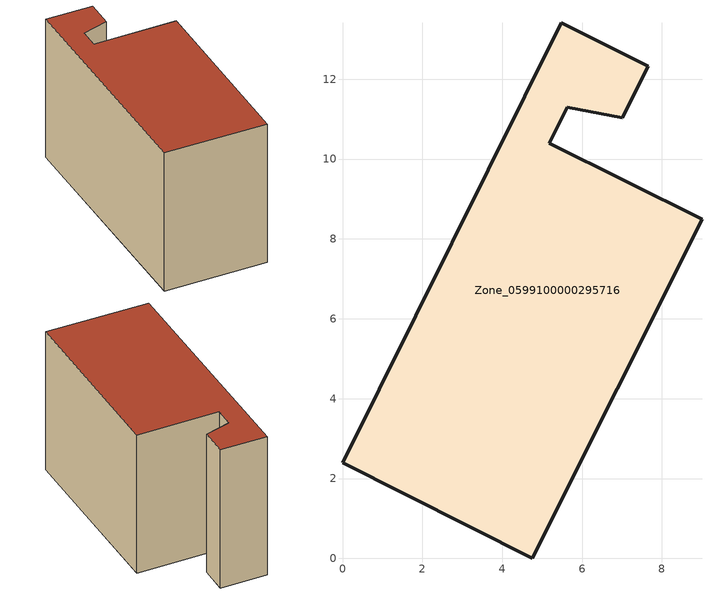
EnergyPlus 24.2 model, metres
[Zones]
Zone_0599100000295716
 floor ground (C_G): 0,2.4 5.48,13.42 7.65,12.32 7,11.03 5.63,11.3 5.17,10.4 9,8.49 4.75,0 z0
 wall outside (C_F): 5.48,13.42 0,2.4 4.75,0 9,8.49 5.17,10.4 5.63,11.3 7,11.03 7.65,12.32 5.48,13.42 z0:7.74
 roof outside (C_R): 7,11.03 7.65,12.32 5.48,13.42 0,2.4 4.75,0 9,8.49 5.17,10.4 5.63,11.3 z7.74
[BUILDING]
Pand.0599100000295716: North Axis=0; Terrain=City; Loads Convergence Tolerance Value=0.04; Temperature Convergence Tolerance Value=0.4; Solar Distribution=FullExterior; Maximum Number of Warmup Days=25; Minimum Number of Warmup Days=1
[Site:Location]
Rotterdam.The.Hague.AP_ZH_NLD Design_Conditions: Latitude=51.96; Longitude=4.45; Time Zone=1; Elevation=-4.5
[SITE:GROUNDTEMPERATURE:BUILDINGSURFACE]
18, 18, 18, 18, 18, 18, 18, 18, 18, 18, 18, 18
[MATERIAL] Thermal Absorptance=0.9; Solar Absorptance=0.7; Visible Absorptance=0.7
Name | Roughness | Thickness | Conductivity | Density | Specific Heat
G.TI.1975-1991 | MediumSmooth | 0.15 | 0.288461 | 540 | 1210
F.TI.1975-1991 | Rough | 0.3 | 0.230769 | 1920 | 840
R.TI.1975-1991 | MediumRough | 0.2 | 0.153846 | 1500 | 1000
[CONSTRUCTION]
C_G: G.TI.1975-1991
C_F: F.TI.1975-1991
C_R: R.TI.1975-1991
[ZONE]
Zone_0599100000295716: Type=1; Multiplier=1; Ceiling Height=Autocalculate; Volume=Autocalculate; Floor Area=autocalculate; Part of Total Floor Area=Yes
[ZONEINFILTRATION:DESIGNFLOWRATE]
Infil_Zone_0599100000295716: Zone or ZoneList or Space or SpaceList=Zone_0599100000295716; Schedule=AlwaysOn; Design Flow Rate Calculation Method=Flow/Area; Flow Rate per Floor Area=0.003; Constant Term Coefficient=1; Temperature Term Coefficient=0; Velocity Term Coefficient=0; Velocity Squared Term Coefficient=0
[HVACTEMPLATE:ZONE:IDEALLOADSAIRSYSTEM]
Zone_0599100000295716: Maximum Heating Supply Air Temperature=50; Minimum Cooling Supply Air Temperature=13; Maximum Heating Supply Air Humidity Ratio=0.0156; Minimum Cooling Supply Air Humidity Ratio=0.0077; Heating Limit=NoLimit; Cooling Limit=NoLimit; Dehumidification Control Type=ConstantSensibleHeatRatio; Cooling Sensible Heat Ratio=0.7; Dehumidification Setpoint=60; Humidification Control Type=None; Humidification Setpoint=30; Outdoor Air Method=None; Outdoor Air Flow Rate per Person=0.00944; Outdoor Air Flow Rate per Zone Floor Area=0; Outdoor Air Flow Rate per Zone=0; Demand Controlled Ventilation Type=None; Outdoor Air Economizer Type=NoEconomizer; Heat Recovery Type=None; Sensible Heat Recovery Effectiveness=0.7; Latent Heat Recovery Effectiveness=0.65
[ZONECONTROL:THERMOSTAT]
ThermostatControl_Zone_0599100000295716: Zone or ZoneList=Zone_0599100000295716; Control Type Schedule=DualSetpointControlType; Control 1=Thermostat_Zone_0599100000295716; Temperature Difference Between Cutout And Setpoint=0
[THERMOSTATSETPOINT:DUALSETPOINT]
Thermostat_Zone_0599100000295716: Heating Setpoint Temperature Schedule=HeatingSetpoint_Zone_0599100000295716; Cooling Setpoint Temperature Schedule=CoolingSetpoint_Zone_0599100000295716
[SCHEDULE:COMPACT]
HeatingSetpoint_Zone_0599100000295716: Through: 12/31, For: AllDays, Until: 24:00, 21
CoolingSetpoint_Zone_0599100000295716: Through: 12/31, For: AllDays, Until: 24:00, 24
DualSetpointControlType: Through: 12/31, For: AllDays, Until: 24:00, 4
AlwaysOn: Through: 12/31, For: AllDays, Until: 24:00, 1
